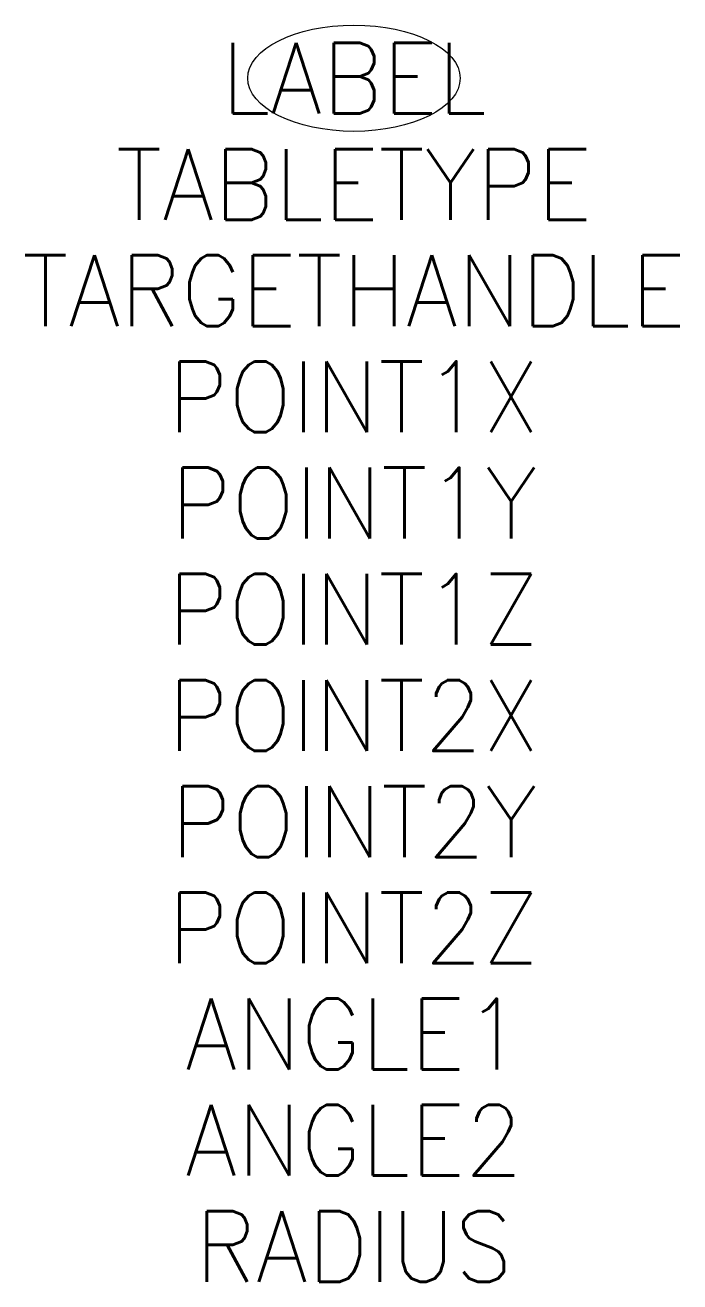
# Model space of a CAD drawing. Extents: x -4.6 to 4.6, y -17 to 0.8.
import ezdxf
from ezdxf.enums import TextEntityAlignment as Align

# ---------------------------------------------------------------- set-up
doc = ezdxf.new("R2010")
doc.units = 0
doc.header["$LTSCALE"] = 30
doc.header["$MEASUREMENT"] = 0
doc.styles.add('ROMANS', font='romans', dxfattribs={"width": 0.95})

msp = doc.modelspace()

# ---------------------------------------------------------------- linework, layer by layer
msp.add_ellipse((0, 0), major_axis=(1.5, 0), ratio=0.5)

# ---------------------------------------------------------------- texts
at = {"style": 'ROMANS', "width": 0.95}
for tag, flags, p in [('LABEL', 8, (0, 0)), ('TABLETYPE', 9, (0, -1.5)), ('TARGETHANDLE', 9, (0, -3)), ('POINT1X', 9, (0, -4.5)), ('POINT1Y', 9, (0, -6)), ('POINT1Z', 9, (0, -7.5)), ('POINT2X', 9, (0, -9)), ('POINT2Y', 9, (0, -10.5)), ('POINT2Z', 9, (0, -12)), ('ANGLE1', 9, (0, -13.5)), ('ANGLE2', 9, (0, -15)), ('RADIUS', 9, (0, -16.5))]:
    msp.add_attdef(tag, text='0', height=1, dxfattribs=dict(at, flags=flags)).set_placement(p, align=Align.MIDDLE)

doc.saveas('drawing.dxf')
